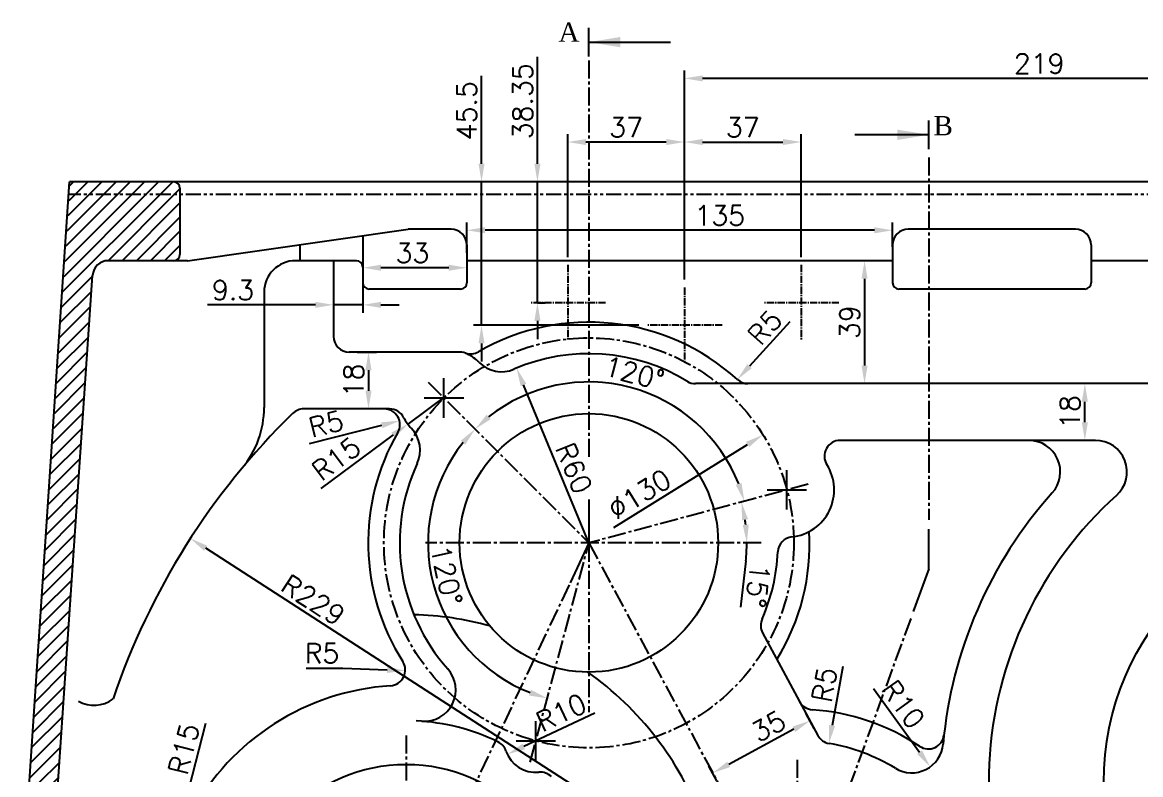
# Model space of a CAD drawing. Header units: millimetres. Extents: x -3508 to 12243, y -3609 to 4092.
# Drawn here: x 1257.8 to 1612.5, y -3402.6 to -3164 of the extents above; entities that cross this region are included whole.
import ezdxf

# ---------------------------------------------------------------- set-up
doc = ezdxf.new("R2010")
doc.units = ezdxf.units.MM
doc.header["$LTSCALE"] = 0.3
doc.header["$PDSIZE"] = -50
doc.linetypes.add('CENTER2', pattern=[28.575, 19.05, -3.175, 3.175, -3.175])
doc.linetypes.add('PHANTOM2', pattern=[31.75, 15.875, -3.175, 3.175, -3.175, 3.175, -3.175])
for name, color, linetype in [('center', 1, 'CENTER2'), ('CHAIN ...', 8, 'PHANTOM2'), ('hatch', 6, 'Continuous')]:
    doc.layers.add(name, color=color, linetype=linetype)
doc.styles.add('ROMANTIC', font='romantic.ttf')
doc.styles.add('rs', font='romans.shx')
doc.styles.get("Standard").update_dxf_attribs({"font": 'romans.shx', "width": 1.2})
doc.dimstyles.new('ISO-25', dxfattribs={"dimscale": 2.5, "dimtxt": 2.5, "dimasz": 2.5, "dimexe": 0.7, "dimexo": 0.625, "dimtad": 1, "dimdec": 3, "dimlfac": -1, "dimzin": 9, "dimdsep": 46, "dimtxsty": 'Standard', "dimcen": 2.5, "dimclrd": 1, "dimclre": 1, "dimclrt": 7, "dimazin": 0, "dimtfac": 0.65, "dimtdec": 3, "dimtmove": 0, "dimatfit": 3, "dimfxl": 0, "dimtolj": 1, "dimarcsym": 0})
doc.dimstyles.new('sarab', dxfattribs={"dimscale": 3, "dimtxt": 2.5, "dimasz": 2.3, "dimexe": 1, "dimexo": 1, "dimtad": 1, "dimdec": 3, "dimdsep": 46, "dimtxsty": 'rs', "dimcen": 0, "dimclrd": 1, "dimclre": 1, "dimclrt": 7, "dimadec": 3, "dimazin": 2, "dimtfac": 1, "dimtdec": 3, "dimtmove": 0, "dimatfit": 3, "dimfxl": 0, "dimarcsym": 0})
pattern_1 = [(45, (-2656.6855, -3283.8277), (-2.245064, 2.245064), [])]

# ---------------------------------------------------------------- blocks, each defined once
blk = doc.blocks.new('*D979')
at = {"color": 1, "lineweight": -2, "transparency": 16777216}
blk.add_line((1437.5, -3329.08), (1416.74, -3278.96), dxfattribs=at)
at = {"color": 1, "transparency": 16777216}
blk.add_solid([(1417.63, -3278.59), (1415.86, -3279.33), (1414.54, -3273.65)], dxfattribs=at)
at = {"layer": 'Defpoints', "color": 0, "transparency": 16777216}
for p in [(1414.54, -3273.65), (1437.5, -3329.08)]:
    blk.add_point(p, dxfattribs=at)
at = {"color": 7, "transparency": 16777216, "insert": (1432.77, -3305.41), "char_height": 6.25, "attachment_point": 5, "rotation": 292.495, "style": 'rs'}
blk.add_mtext('R60', dxfattribs=at)
blk = doc.blocks.new('*D983')
at = {"color": 1, "lineweight": -2, "transparency": 16777216}
for p, q in [((1594.8, -3290.83), (1594.8, -3284.33)), ((1595.68, -3296.58), (1592.3, -3296.58))]:
    blk.add_line(p, q, dxfattribs=at)
at = {"color": 1, "transparency": 16777216}
for points in [[(1593.84, -3284.33), (1595.76, -3284.33), (1594.8, -3278.58)], [(1593.84, -3290.83), (1595.76, -3290.83), (1594.8, -3296.58)]]:
    blk.add_solid(points, dxfattribs=at)
at = {"layer": 'Defpoints', "color": 0, "transparency": 16777216}
for p in [(1594.8, -3278.58), (1594.8, -3278.58), (1598.18, -3296.58)]:
    blk.add_point(p, dxfattribs=at)
at = {"color": 7, "transparency": 16777216, "insert": (1590.11, -3287.58), "char_height": 6.25, "attachment_point": 5, "rotation": 90, "style": 'rs'}
blk.add_mtext('18', dxfattribs=at)
blk = doc.blocks.new('*D984')
at = {"color": 1, "lineweight": -2, "transparency": 16777216}
for p, q in [((1398.8, -3237.08), (1398.8, -3227.44)), ((1533.8, -3235.18), (1533.8, -3227.44)), ((1528.05, -3229.94), (1404.55, -3229.94))]:
    blk.add_line(p, q, dxfattribs=at)
at = {"color": 1, "transparency": 16777216}
for points in [[(1404.55, -3228.98), (1404.55, -3230.9), (1398.8, -3229.94)], [(1528.05, -3228.98), (1528.05, -3230.9), (1533.8, -3229.94)]]:
    blk.add_solid(points, dxfattribs=at)
at = {"layer": 'Defpoints', "color": 0, "transparency": 16777216}
for p in [(1398.8, -3229.94), (1533.8, -3237.68), (1398.8, -3239.58)]:
    blk.add_point(p, dxfattribs=at)
at = {"color": 7, "transparency": 16777216, "insert": (1479.01, -3225.25), "char_height": 6.25, "attachment_point": 5, "style": 'rs'}
blk.add_mtext('135', dxfattribs=at)
blk = doc.blocks.new('*D985')
at = {"color": 1, "lineweight": -2, "transparency": 16777216}
for p, q in [((1365.8, -3244.08), (1365.8, -3244.33)), ((1393.05, -3241.83), (1371.55, -3241.83)), ((1398.8, -3242.08), (1398.8, -3244.33))]:
    blk.add_line(p, q, dxfattribs=at)
at = {"color": 1, "transparency": 16777216}
for points in [[(1371.55, -3240.87), (1371.55, -3242.79), (1365.8, -3241.83)], [(1393.05, -3240.87), (1393.05, -3242.79), (1398.8, -3241.83)]]:
    blk.add_solid(points, dxfattribs=at)
at = {"layer": 'Defpoints', "color": 0, "transparency": 16777216}
for p in [(1365.8, -3241.58), (1398.8, -3239.58), (1365.8, -3241.83)]:
    blk.add_point(p, dxfattribs=at)
at = {"color": 7, "transparency": 16777216, "insert": (1381.54, -3237.14), "char_height": 6.25, "attachment_point": 5, "style": 'rs'}
blk.add_mtext('33', dxfattribs=at)
blk = doc.blocks.new('*D986')
at = {"color": 1, "lineweight": -2, "transparency": 16777216}
for p, q in [((1531.3, -3239.58), (1522.42, -3239.58)), ((1524.92, -3245.33), (1524.92, -3272.83))]:
    blk.add_line(p, q, dxfattribs=at)
at = {"color": 1, "transparency": 16777216}
for points in [[(1523.97, -3245.33), (1525.88, -3245.33), (1524.92, -3239.58)], [(1523.97, -3272.83), (1525.88, -3272.83), (1524.92, -3278.58)]]:
    blk.add_solid(points, dxfattribs=at)
at = {"layer": 'Defpoints', "color": 0, "transparency": 16777216}
for p in [(1533.8, -3239.58), (1524.92, -3278.58), (1524.92, -3278.58)]:
    blk.add_point(p, dxfattribs=at)
at = {"color": 7, "transparency": 16777216, "insert": (1520.24, -3259.08), "char_height": 6.25, "attachment_point": 5, "rotation": 90, "style": 'rs'}
blk.add_mtext('39', dxfattribs=at)
blk = doc.blocks.new('*D987')
at = {"color": 1, "lineweight": -2, "transparency": 16777216}
for p, q in [((1356.5, -3242.08), (1356.5, -3256.1)), ((1365.8, -3244.08), (1365.8, -3256.1)), ((1350.75, -3253.6), (1316.53, -3253.6)), ((1365.8, -3253.6), (1356.5, -3253.6)), ((1371.55, -3253.6), (1377.3, -3253.6))]:
    blk.add_line(p, q, dxfattribs=at)
at = {"color": 1, "transparency": 16777216}
for points in [[(1350.75, -3252.64), (1350.75, -3254.56), (1356.5, -3253.6)], [(1371.55, -3252.64), (1371.55, -3254.56), (1365.8, -3253.6)]]:
    blk.add_solid(points, dxfattribs=at)
at = {"layer": 'Defpoints', "color": 0, "transparency": 16777216}
for p in [(1356.5, -3239.58), (1365.8, -3241.58), (1356.5, -3253.6)]:
    blk.add_point(p, dxfattribs=at)
at = {"color": 7, "transparency": 16777216, "insert": (1324.64, -3248.91), "char_height": 6.25, "attachment_point": 5, "style": 'rs'}
blk.add_mtext('9.3', dxfattribs=at)
blk = doc.blocks.new('*D988')
at = {"color": 1, "lineweight": -2, "transparency": 16777216}
for p, q in [((1364, -3268.58), (1370.1, -3268.58)), ((1367.6, -3274.33), (1367.6, -3280.83)), ((1371.79, -3286.58), (1365.1, -3286.58))]:
    blk.add_line(p, q, dxfattribs=at)
at = {"color": 1, "transparency": 16777216}
for points in [[(1366.64, -3274.33), (1368.56, -3274.33), (1367.6, -3268.58)], [(1366.64, -3280.83), (1368.56, -3280.83), (1367.6, -3286.58)]]:
    blk.add_solid(points, dxfattribs=at)
at = {"layer": 'Defpoints', "color": 0, "transparency": 16777216}
for p in [(1361.5, -3268.58), (1367.6, -3286.58), (1374.29, -3286.58)]:
    blk.add_point(p, dxfattribs=at)
at = {"color": 7, "transparency": 16777216, "insert": (1362.91, -3277.58), "char_height": 6.25, "attachment_point": 5, "rotation": 90, "style": 'rs'}
blk.add_mtext('18', dxfattribs=at)
blk = doc.blocks.new('*D995')
at = {"color": 1, "lineweight": -2, "transparency": 16777216}
for p, q in [((1308.57, -3414.99), (1315.98, -3386.28)), ((1303.38, -3435.08), (1307.13, -3420.56))]:
    blk.add_line(p, q, dxfattribs=at)
at = {"color": 1, "transparency": 16777216}
blk.add_solid([(1307.64, -3414.75), (1309.49, -3415.23), (1307.13, -3420.56)], dxfattribs=at)
at = {"layer": 'Defpoints', "color": 0, "transparency": 16777216}
for p in [(1307.13, -3420.56), (1303.38, -3435.08)]:
    blk.add_point(p, dxfattribs=at)
at = {"color": 7, "transparency": 16777216, "insert": (1309.04, -3394.4), "char_height": 6.25, "attachment_point": 5, "rotation": 75.5243, "style": 'rs'}
blk.add_mtext('R15', dxfattribs=at)
blk = doc.blocks.new('*D996')
at = {"color": 1, "lineweight": -2, "transparency": 16777216}
for p, q in [((1508.91, -3387.93), (1506.4, -3383.28)), ((1502.53, -3388.2), (1481.83, -3399.34)), ((1478.09, -3404.51), (1475.58, -3399.86))]:
    blk.add_line(p, q, dxfattribs=at)
at = {"color": 1, "transparency": 16777216}
for points in [[(1502.07, -3387.36), (1502.98, -3389.05), (1507.59, -3385.48)], [(1481.38, -3398.49), (1482.29, -3400.18), (1476.77, -3402.06)]]:
    blk.add_solid(points, dxfattribs=at)
at = {"layer": 'Defpoints', "color": 0, "transparency": 16777216}
for p in [(1510.09, -3390.13), (1476.77, -3402.06), (1479.27, -3406.72)]:
    blk.add_point(p, dxfattribs=at)
at = {"color": 7, "transparency": 16777216, "insert": (1494.46, -3387.22), "char_height": 6.25, "attachment_point": 5, "rotation": 28.2841, "style": 'rs'}
blk.add_mtext('35', dxfattribs=at)
blk = doc.blocks.new('*D997')
at = {"color": 1, "lineweight": -2, "transparency": 16777216}
for start, end in [(90, 118.2841), (65.8898, 77.9449), (130.3391, 142.3942)]:
    blk.add_arc((1503.55, -3451.83), 27.38, start, end, dxfattribs=at)
at = {"color": 1, "transparency": 16777216}
for points in [[(1509.17, -3426.01), (1509.37, -3424.1), (1503.55, -3424.45)], [(1485.29, -3430.17), (1486.37, -3431.76), (1490.58, -3427.72)]]:
    blk.add_solid(points, dxfattribs=at)
at = {"layer": 'Defpoints', "color": 0, "transparency": 16777216}
for p in [(1437.5, -3329.08), (1503.55, -3397.85), (1494.7, -3425.92), (1503.55, -3451.83), (1503.55, -3585.2)]:
    blk.add_point(p, dxfattribs=at)
at = {"color": 7, "transparency": 16777216, "insert": (1495.84, -3420.71), "char_height": 6.25, "attachment_point": 5, "rotation": 13.9119, "style": 'rs'}
blk.add_mtext('28%%D', dxfattribs=at)
blk = doc.blocks.new('*D998')
at = {"color": 1, "lineweight": -2, "transparency": 16777216}
for p, q in [((1467.8, -3245.58), (1467.8, -3179.27)), ((1681.05, -3181.77), (1473.55, -3181.77))]:
    blk.add_line(p, q, dxfattribs=at)
at = {"color": 1, "transparency": 16777216}
for points in [[(1473.55, -3180.82), (1473.55, -3182.73), (1467.8, -3181.77)], [(1681.05, -3180.82), (1681.05, -3182.73), (1686.8, -3181.77)]]:
    blk.add_solid(points, dxfattribs=at)
at = {"layer": 'Defpoints', "color": 0, "transparency": 16777216}
for p in [(1467.8, -3181.77), (1686.8, -3181.77), (1467.8, -3248.08)]:
    blk.add_point(p, dxfattribs=at)
at = {"color": 7, "transparency": 16777216, "insert": (1580.32, -3177.09), "char_height": 6.25, "attachment_point": 5, "style": 'rs'}
blk.add_mtext('219', dxfattribs=at)
blk = doc.blocks.new('*D999')
at = {"color": 1, "lineweight": -2, "transparency": 16777216}
for p, q in [((1467.8, -3212.08), (1467.8, -3199.45)), ((1473.55, -3201.95), (1499.05, -3201.95)), ((1504.8, -3238.43), (1504.8, -3199.45))]:
    blk.add_line(p, q, dxfattribs=at)
at = {"color": 1, "transparency": 16777216}
for points in [[(1473.55, -3200.99), (1473.55, -3202.91), (1467.8, -3201.95)], [(1499.05, -3200.99), (1499.05, -3202.91), (1504.8, -3201.95)]]:
    blk.add_solid(points, dxfattribs=at)
at = {"layer": 'Defpoints', "color": 0, "transparency": 16777216}
for p in [(1504.8, -3201.95), (1467.8, -3214.58), (1504.8, -3240.93)]:
    blk.add_point(p, dxfattribs=at)
at = {"color": 7, "transparency": 16777216, "insert": (1486.3, -3197.26), "char_height": 6.25, "attachment_point": 5, "style": 'rs'}
blk.add_mtext('37', dxfattribs=at)
blk = doc.blocks.new('*D1000')
at = {"color": 1, "lineweight": -2, "transparency": 16777216}
for p, q in [((1430.8, -3238.43), (1430.8, -3199.45)), ((1462.05, -3201.95), (1436.55, -3201.95)), ((1467.8, -3212.08), (1467.8, -3199.45))]:
    blk.add_line(p, q, dxfattribs=at)
at = {"color": 1, "transparency": 16777216}
for points in [[(1436.55, -3200.99), (1436.55, -3202.91), (1430.8, -3201.95)], [(1462.05, -3200.99), (1462.05, -3202.91), (1467.8, -3201.95)]]:
    blk.add_solid(points, dxfattribs=at)
at = {"layer": 'Defpoints', "color": 0, "transparency": 16777216}
for p in [(1430.8, -3201.95), (1467.8, -3214.58), (1430.8, -3240.93)]:
    blk.add_point(p, dxfattribs=at)
at = {"color": 7, "transparency": 16777216, "insert": (1449.3, -3197.26), "char_height": 6.25, "attachment_point": 5, "style": 'rs'}
blk.add_mtext('37', dxfattribs=at)
blk = doc.blocks.new('*D1001')
at = {"color": 1, "lineweight": -2, "transparency": 16777216}
for p, q in [((1421.18, -3208.83), (1421.18, -3174.96)), ((1428.3, -3214.58), (1418.68, -3214.58)), ((1421.18, -3252.93), (1421.18, -3214.58)), ((1421.3, -3252.93), (1423.68, -3252.93)), ((1421.18, -3258.68), (1421.18, -3264.43))]:
    blk.add_line(p, q, dxfattribs=at)
at = {"color": 1, "transparency": 16777216}
for points in [[(1420.22, -3208.83), (1422.14, -3208.83), (1421.18, -3214.58)], [(1420.22, -3258.68), (1422.14, -3258.68), (1421.18, -3252.93)]]:
    blk.add_solid(points, dxfattribs=at)
at = {"layer": 'Defpoints', "color": 0, "transparency": 16777216}
for p in [(1430.8, -3214.58), (1418.8, -3252.93), (1421.18, -3252.93)]:
    blk.add_point(p, dxfattribs=at)
at = {"color": 7, "transparency": 16777216, "insert": (1416.49, -3189.02), "char_height": 6.25, "attachment_point": 5, "rotation": 90, "style": 'rs'}
blk.add_mtext('38.35', dxfattribs=at)
blk = doc.blocks.new('*D1002')
at = {"color": 1, "lineweight": -2, "transparency": 16777216}
for p, q in [((1403.44, -3208.83), (1403.44, -3180.91)), ((1428.3, -3214.58), (1400.94, -3214.58)), ((1403.44, -3260.08), (1403.44, -3214.58)), ((1453.3, -3260.08), (1400.94, -3260.08)), ((1403.44, -3265.83), (1403.44, -3271.58))]:
    blk.add_line(p, q, dxfattribs=at)
at = {"color": 1, "transparency": 16777216}
for points in [[(1402.48, -3208.83), (1404.4, -3208.83), (1403.44, -3214.58)], [(1402.48, -3265.83), (1404.4, -3265.83), (1403.44, -3260.08)]]:
    blk.add_solid(points, dxfattribs=at)
at = {"layer": 'Defpoints', "color": 0, "transparency": 16777216}
for p in [(1430.8, -3214.58), (1403.44, -3260.08), (1455.8, -3260.08)]:
    blk.add_point(p, dxfattribs=at)
at = {"color": 7, "transparency": 16777216, "insert": (1398.75, -3192), "char_height": 6.25, "attachment_point": 5, "rotation": 90, "style": 'rs'}
blk.add_mtext('45.5', dxfattribs=at)
blk = doc.blocks.new('*D1003')
at = {"color": 1, "lineweight": -2, "transparency": 16777216}
for p, q in [((1392.1, -3282.48), (1380.05, -3291.42)), ((1375.44, -3294.85), (1352.49, -3311.88))]:
    blk.add_line(p, q, dxfattribs=at)
at = {"color": 1, "transparency": 16777216}
blk.add_solid([(1374.87, -3294.08), (1376.01, -3295.62), (1380.05, -3291.42)], dxfattribs=at)
at = {"layer": 'Defpoints', "color": 0, "transparency": 16777216}
for p in [(1392.1, -3282.48), (1380.05, -3291.42)]:
    blk.add_point(p, dxfattribs=at)
at = {"color": 7, "transparency": 16777216, "insert": (1357.41, -3302.39), "char_height": 6.25, "attachment_point": 5, "rotation": 36.5808, "style": 'rs'}
blk.add_mtext('R15', dxfattribs=at)
blk = doc.blocks.new('*D1006')
at = {"color": 1, "lineweight": -2, "transparency": 16777216}
blk.add_line((1445.43, -3324.16), (1487.84, -3297.84), dxfattribs=at)
at = {"color": 1, "transparency": 16777216}
blk.add_solid([(1487.34, -3297.03), (1488.35, -3298.66), (1492.73, -3294.81)], dxfattribs=at)
at = {"layer": 'Defpoints', "color": 0, "transparency": 16777216}
for p in [(1492.73, -3294.81), (1382.27, -3363.35)]:
    blk.add_point(p, dxfattribs=at)
at = {"color": 7, "transparency": 16777216, "insert": (1453.52, -3313.63), "char_height": 6.25, "attachment_point": 5, "rotation": 31.8192, "style": 'rs'}
blk.add_mtext('∅130', dxfattribs=at)
blk = doc.blocks.new('*D1007')
at = {"color": 1, "lineweight": -2, "transparency": 16777216}
blk.add_line((1503.55, -3451.83), (1315.96, -3330.8), dxfattribs=at)
at = {"color": 1, "transparency": 16777216}
blk.add_solid([(1316.48, -3329.99), (1315.44, -3331.6), (1311.13, -3327.68)], dxfattribs=at)
at = {"layer": 'Defpoints', "color": 0, "transparency": 16777216}
for p in [(1311.13, -3327.68), (1503.55, -3451.83)]:
    blk.add_point(p, dxfattribs=at)
at = {"color": 7, "transparency": 16777216, "insert": (1350.05, -3347.21), "char_height": 6.25, "attachment_point": 5, "rotation": 327.1692, "style": 'rs'}
blk.add_mtext('R229', dxfattribs=at)
blk = doc.blocks.new('*D1008')
at = {"color": 1, "lineweight": -2, "transparency": 16777216}
blk.add_line((1501.22, -3258.97), (1488.45, -3273.03), dxfattribs=at)
at = {"color": 1, "transparency": 16777216}
blk.add_solid([(1487.74, -3272.38), (1489.16, -3273.67), (1484.58, -3277.28)], dxfattribs=at)
at = {"layer": 'Defpoints', "color": 0, "transparency": 16777216}
for p in [(1487.94, -3273.58), (1484.58, -3277.28)]:
    blk.add_point(p, dxfattribs=at)
at = {"color": 7, "transparency": 16777216, "insert": (1493.3, -3260.72), "char_height": 6.25, "attachment_point": 5, "rotation": 47.7314, "style": 'rs'}
blk.add_mtext('R5', dxfattribs=at)
blk = doc.blocks.new('*D1009')
at = {"color": 1, "lineweight": -2, "transparency": 16777216}
blk.add_line((1348.85, -3297.55), (1371.82, -3291.77), dxfattribs=at)
at = {"color": 1, "transparency": 16777216}
blk.add_solid([(1371.59, -3290.84), (1372.05, -3292.7), (1377.4, -3290.36)], dxfattribs=at)
at = {"layer": 'Defpoints', "color": 0, "transparency": 16777216}
for p in [(1377.4, -3290.36), (1372.55, -3291.58)]:
    blk.add_point(p, dxfattribs=at)
at = {"color": 7, "transparency": 16777216, "insert": (1354.13, -3291.38), "char_height": 6.25, "attachment_point": 5, "rotation": 14.1237, "style": 'rs'}
blk.add_mtext('R5', dxfattribs=at)
blk = doc.blocks.new('*D1010')
at = {"color": 1, "lineweight": -2, "transparency": 16777216}
blk.add_line((1518, -3368.33), (1514.63, -3387.02), dxfattribs=at)
at = {"color": 1, "transparency": 16777216}
blk.add_solid([(1513.69, -3386.85), (1515.57, -3387.19), (1513.61, -3392.68)], dxfattribs=at)
at = {"layer": 'Defpoints', "color": 0, "transparency": 16777216}
for p in [(1514.5, -3387.76), (1513.61, -3392.68)]:
    blk.add_point(p, dxfattribs=at)
at = {"color": 7, "transparency": 16777216, "insert": (1512.21, -3374.02), "char_height": 6.25, "attachment_point": 5, "rotation": 79.7717, "style": 'rs'}
blk.add_mtext('R5', dxfattribs=at)
blk = doc.blocks.new('*D1011')
at = {"color": 1, "lineweight": -2, "transparency": 16777216}
blk.add_line((1527.75, -3375.23), (1542.37, -3395.44), dxfattribs=at)
at = {"color": 1, "transparency": 16777216}
blk.add_solid([(1543.15, -3394.88), (1541.59, -3396), (1545.74, -3400.1)], dxfattribs=at)
at = {"layer": 'Defpoints', "color": 0, "transparency": 16777216}
for p in [(1539.88, -3392), (1545.74, -3400.1)]:
    blk.add_point(p, dxfattribs=at)
at = {"color": 7, "transparency": 16777216, "insert": (1537.17, -3380.26), "char_height": 6.25, "attachment_point": 5, "rotation": 305.8794, "style": 'rs'}
blk.add_mtext('R10', dxfattribs=at)
blk = doc.blocks.new('*D972')
at = {"color": 1, "lineweight": -2, "transparency": 16777216}
blk.add_line((1439.4, -3383.05), (1416.83, -3393.68), dxfattribs=at)
at = {"color": 1, "transparency": 16777216}
blk.add_solid([(1416.42, -3392.81), (1417.24, -3394.55), (1411.63, -3396.13)], dxfattribs=at)
at = {"layer": 'Defpoints', "color": 0, "transparency": 16777216}
for p in [(1420.68, -3391.87), (1411.63, -3396.13)]:
    blk.add_point(p, dxfattribs=at)
at = {"color": 7, "transparency": 16777216, "insert": (1428.72, -3382.9), "char_height": 6.25, "attachment_point": 5, "rotation": 25.2068, "style": 'rs'}
blk.add_mtext('R10', dxfattribs=at)
blk = doc.blocks.new('*D1018')
at = {"color": 1, "lineweight": -2, "transparency": 16777216}
blk.add_arc((1437.5, -3329.08), 51.04, 141.4587, 248.5413, dxfattribs=at)
at = {"color": 1, "transparency": 16777216}
for points in [[(1396.87, -3296.65), (1398.3, -3297.92), (1401.41, -3293)], [(1419.13, -3375.67), (1418.53, -3377.49), (1424.29, -3378.38)]]:
    blk.add_solid(points, dxfattribs=at)
at = {"layer": 'Defpoints', "color": 0, "transparency": 16777216}
for p in [(1386.57, -3278.16), (1437.5, -3329.08), (1437.5, -3329.08), (1395.69, -3358.36), (1418.86, -3398.65)]:
    blk.add_point(p, dxfattribs=at)
at = {"color": 7, "transparency": 16777216, "insert": (1392.31, -3339.37), "char_height": 6.25, "attachment_point": 5, "rotation": 282.8193, "style": 'rs'}
blk.add_mtext('120°', dxfattribs=at)
blk = doc.blocks.new('*D1019')
at = {"color": 1, "lineweight": -2, "transparency": 16777216}
blk.add_arc((1437.5, -3329.08), 51.04, 21.4587, 128.5413, dxfattribs=at)
at = {"color": 1, "transparency": 16777216}
for points in [[(1406.34, -3289.88), (1405.06, -3288.45), (1401.41, -3293)], [(1485.91, -3310.11), (1484.09, -3310.71), (1486.8, -3315.87)]]:
    blk.add_solid(points, dxfattribs=at)
at = {"layer": 'Defpoints', "color": 0, "transparency": 16777216}
for p in [(1386.57, -3278.16), (1466.77, -3287.28), (1507.07, -3310.44), (1437.5, -3329.08), (1437.5, -3329.08)]:
    blk.add_point(p, dxfattribs=at)
at = {"color": 7, "transparency": 16777216, "insert": (1451.92, -3275.26), "char_height": 6.25, "attachment_point": 5, "rotation": 345, "style": 'rs'}
blk.add_mtext('120°', dxfattribs=at)
blk = doc.blocks.new('*D1020')
at = {"color": 1, "lineweight": -2, "transparency": 16777216}
blk.add_line((1487.25, -3334.82), (1485.56, -3349.46), dxfattribs=at)
for start, end in [(6.5822, 8.4178), (353.4178, 0)]:
    blk.add_arc((1437.5, -3329.08), 50.08, start, end, dxfattribs=at)
at = {"color": 1, "transparency": 16777216}
for points in [[(1486.1, -3321.95), (1487.98, -3321.56), (1485.87, -3316.12)], [(1488.21, -3323.29), (1486.29, -3323.4), (1487.58, -3329.08)]]:
    blk.add_solid(points, dxfattribs=at)
at = {"layer": 'Defpoints', "color": 0, "transparency": 16777216}
for p in [(1507.07, -3310.44), (1486.82, -3320.39), (1385.65, -3329.08), (1437.5, -3329.08), (1492.11, -3329.08)]:
    blk.add_point(p, dxfattribs=at)
at = {"color": 7, "transparency": 16777216, "insert": (1491.06, -3342.68), "char_height": 6.25, "attachment_point": 5, "rotation": 263.4178, "style": 'rs'}
blk.add_mtext('15°', dxfattribs=at)
blk = doc.blocks.new('*D1025')
at = {"color": 1, "lineweight": -2, "transparency": 16777216}
for p, q in [((1347.79, -3368.78), (1359.47, -3368.78)), ((1359.47, -3368.78), (1373.51, -3369.37))]:
    blk.add_line(p, q, dxfattribs=at)
at = {"color": 1, "transparency": 16777216}
blk.add_solid([(1373.55, -3368.41), (1373.47, -3370.33), (1379.25, -3369.61)], dxfattribs=at)
at = {"layer": 'Defpoints', "color": 0, "transparency": 16777216}
for p in [(1374.26, -3369.4), (1379.25, -3369.61)]:
    blk.add_point(p, dxfattribs=at)
at = {"color": 7, "transparency": 16777216, "insert": (1352.85, -3364.09), "char_height": 6.25, "attachment_point": 5, "style": 'rs'}
blk.add_mtext('R5', dxfattribs=at)
blk = doc.blocks.new('_DatumFilled')
at = {"color": 0, "linetype": 'ByBlock'}
blk.add_solid([(0, 0.577), (-1, 0), (0, -0.577)], dxfattribs=at)

msp = doc.modelspace()

# ---------------------------------------------------------------- hatches: boundary and pattern name
at = {"layer": 'hatch'}
h = msp.add_hatch(dxfattribs=at)
h.set_pattern_fill('ANSI31', color=2, style=0)
h.set_pattern_definition(pattern_1)
h.paths.add_polyline_path([(1272.799, -3214.583), (1272.5317, -3218.583), (1307.799, -3218.583), (1307.799, -3216.583, 0.41421356), (1305.799, -3214.583)])
h = msp.add_hatch(dxfattribs=at)
h.set_pattern_fill('ANSI31', color=2, style=0)
h.set_pattern_definition(pattern_1)
h.paths.add_polyline_path([(1307.799, -3218.583), (1272.799, -3218.583), (1260.1079, -3405.083), (1269.1287, -3405.083), (1280.0736, -3244.2435, -0.39445035), (1285.0621, -3239.583), (1305.799, -3239.583, 0.41421356), (1307.799, -3237.583)])

# ---------------------------------------------------------------- linework, layer by layer
at = {"color": 2}
for p, q in [((1437.499, -3174.778), (1437.499, -3165.7612)), ((1437.499, -3172.878), (1437.499, -3165.878)), ((1545.3152, -3204.1651), (1545.3152, -3195.1482)), ((1257.8206, -3438.6974), (1272.799, -3214.583)), ((1837.799, -3214.583), (1272.799, -3214.583)), ((1307.799, -3216.583), (1307.799, -3237.583)), ((1310.2196, -3239.583), (1380.2196, -3229.583)), ((1393.799, -3229.583), (1380.2196, -3229.583)), ((1591.799, -3229.583), (1538.799, -3229.583)), ((1345.799, -3234.5002), (1345.799, -3239.583)), ((1365.799, -3231.6431), (1365.799, -3246.583)), ((1365.799, -3231.6431), (1365.799, -3246.583)), ((1365.799, -3231.6431), (1365.799, -3246.583)), ((1398.799, -3234.583), (1398.799, -3246.583)), ((1533.799, -3234.583), (1533.799, -3246.583)), ((1596.799, -3234.583), (1596.799, -3246.583)), ((1310.2196, -3239.583), (1285.0621, -3239.583)), ((1363.799, -3239.583), (1344.499, -3239.583)), ((1356.499, -3239.583), (1356.499, -3263.583)), ((1533.799, -3239.583), (1398.799, -3239.583)), ((1616.799, -3239.583), (1596.799, -3239.583)), ((1266.8097, -3439.1612), (1280.0736, -3244.2435)), ((1396.799, -3248.583), (1367.799, -3248.583)), ((1594.799, -3248.583), (1535.799, -3248.583)), ((1334.499, -3249.583), (1334.499, -3286.1221)), ((1396.6586, -3268.583), (1361.499, -3268.583)), ((1391.5371, -3289.3711), (1391.5371, -3276.8711)), ((1623.799, -3278.583), (1471.3332, -3278.583)), ((1385.2871, -3283.1211), (1397.7871, -3283.1211)), ((1374.2892, -3286.583), (1347.0372, -3286.583)), ((1598.1762, -3296.583), (1517.1959, -3296.583)), ((1500.2842, -3318.5098), (1500.2842, -3306.0098)), ((1494.0342, -3312.2598), (1506.5342, -3312.2598)), ((1437.499, -3315.2943), (1437.499, -3329.083)), ((1545.3152, -3337.2858), (1545.3152, -3324.7005)), ((1437.499, -3329.083), (1431.5287, -3341.7293)), ((1545.3152, -3337.2858), (1540.3716, -3350.844)), ((1492.5976, -3357.6163), (1510.0931, -3390.1307)), ((1420.6758, -3398.1182), (1420.6758, -3385.6182)), ((1414.4258, -3391.8682), (1426.9258, -3391.8682))]:
    msp.add_line(p, q, dxfattribs=at)
for centre, radius in [((1437.499, -3329.083), 41), ((1686.799, -3405.083), 86), ((1379.549, -3451.833), 52.5)]:
    msp.add_circle(centre, radius, dxfattribs=at)
for centre, radius, start, end in [((1305.799, -3216.583), 2, 0, 90), ((1393.799, -3234.583), 5, 0, 90), ((1538.799, -3234.583), 5, 90, 180), ((1591.799, -3234.583), 5, 0, 90), ((1305.799, -3237.583), 2, 270, 0), ((1285.0621, -3244.583), 5, 90, 176.107091), ((1344.499, -3249.583), 10, 90, 180), ((1363.799, -3241.583), 2, 0, 90), ((1367.799, -3246.583), 2, 180, 270), ((1396.799, -3246.583), 2, 270, 0), ((1535.799, -3246.583), 2, 180, 270), ((1594.799, -3246.583), 2, 270, 0), ((1437.499, -3329.083), 70, 47.731416, 120.024954), ((1361.499, -3263.583), 5, 180, 270), ((1396.6586, -3273.583), 5, 62.873247, 90), ((1399.9707, -3264.1474), 5, 250.657703, 300.024954), ((1392.099, -3282.483), 15, 44.997421, 62.873247), ((1437.499, -3329.083), 60, 58.632496, 113.329724), ((1409.7775, -3264.8061), 10, 224.997421, 293.329724), ((1471.3332, -3273.583), 5, 238.632496, 270), ((1487.9445, -3273.583), 5, 227.731416, 270), ((1304.499, -3286.1221), 30, 320.22232, 0), ((1347.0372, -3291.583), 5, 90, 134.323863), ((1372.5471, -3291.583), 5, 330, 90), ((1374.2892, -3291.583), 5, 27.064934, 90), ((1503.549, -3451.833), 229, 134.323863, 161.341117), ((1392.099, -3282.483), 15, 207.064934, 223.507991), ((1437.499, -3329.083), 70, 150, 212.520035), ((1373.967, -3299.6944), 10, 335.175688, 43.507991), ((1517.1959, -3301.583), 5, 90, 212.265149), ((1577.0083, -3306.583), 10, 318.102767, 90), ((1598.1762, -3306.583), 10, 311.978469, 90), ((1598.1762, -3306.583), 10, 311.978469, 90), ((1437.499, -3329.083), 60, 155.175688, 221.742089), ((1500.2842, -3312.2598), 15, 276.150117, 32.265149), ((1686.799, -3405.083), 137.5, 138.102767, 174.911138), ((1686.799, -3405.083), 122.5, 131.978469, 222.497715), ((1437.499, -3329.4185), 70, 328.434433, 3.232677), ((1502.4269, -3332.1447), 5, 96.150117, 177.300234), ((1437.499, -3329.083), 60, 336.263925, 357.300234), ((1379.549, -3451.833), 100, 20.29764, 20.29764), ((1379.549, -3451.833), 100, 74.619339, 88.600394), ((1497.0006, -3355.2471), 5, 156.263925, 208.284052), ((1374.2587, -3369.4026), 5, 273.672123, 32.520035), ((1385.2686, -3375.6875), 10, 265.704385, 41.742089), ((1379.549, -3451.833), 100, 20.29764, 54.836879), ((1379.549, -3451.833), 77.6, 93.672123, 151.547266), ((1280.5676, -3370.5631), 10.0148, 240.235847, 306.932557), ((1508.7114, -3377.0109), 5, 208.284052, 266.0531), ((1503.549, -3451.833), 70, 56.301477, 86.0531), ((1379.549, -3451.833), 66.36, 63.972529, 87.269291), ((1514.4961, -3387.7615), 5, 208.284052, 260.30418), ((1545.1607, -3389.4354), 5, 236.301477, 353.695755), ((1406.4739, -3396.6959), 5, 18.774727, 63.972529), ((1503.549, -3451.833), 60, 58.733465, 80.30418), ((1539.8804, -3391.9997), 10, 238.733465, 354.911138), ((1420.6758, -3391.8682), 10, 198.774727, 275.672229), ((1422.1583, -3406.7947), 5, 46.587409, 95.672229)]:
    msp.add_arc(centre, radius, start, end, dxfattribs=at)
at = {"layer": 'center', "color": 2}
for p, q in [((1437.499, -3176.1139), (1437.499, -3302.1335)), ((1545.3152, -3206.8281), (1545.3152, -3321.7797)), ((1386.5712, -3278.1552), (1437.499, -3329.083)), ((1507.0677, -3310.4421), (1437.499, -3329.083)), ((1492.1084, -3329.083), (1385.6453, -3329.083)), ((1418.8581, -3398.6517), (1437.499, -3329.083)), ((1437.499, -3329.083), (1503.549, -3451.833)), ((1437.499, -3329.4185), (1437.499, -3382.7576)), ((1431.2074, -3342.41), (1384.6898, -3440.9437)), ((1539.5663, -3353.0526), (1507.8045, -3440.162)), ((1379.549, -3390.152), (1379.549, -3451.833)), ((1503.549, -3397.8542), (1503.549, -3585.2043))]:
    msp.add_line(p, q, dxfattribs=at)
at = {"layer": 'center', "color": 2, "ltscale": 0.4}
for p, q in [((1430.799, -3240.933), (1430.799, -3264.933)), ((1504.799, -3240.933), (1504.799, -3264.933)), ((1467.799, -3248.083), (1467.799, -3272.083)), ((1442.799, -3252.933), (1418.799, -3252.933)), ((1516.799, -3252.933), (1492.799, -3252.933)), ((1479.799, -3260.083), (1455.799, -3260.083))]:
    msp.add_line(p, q, dxfattribs=at)
at = {"layer": 'center', "color": 2}
msp.add_circle((1437.499, -3329.083), 65, dxfattribs=at)
at = {"layer": 'CHAIN ...', "color": 2}
msp.add_line((1838.3118, -3218.583), (1272.5317, -3218.583), dxfattribs=at)

# ---------------------------------------------------------------- texts
at = {"color": 2, "style": 'ROMANTIC'}
for s, p in [('A', (1427.8452, -3170.1536)), ('B', (1546.793, -3199.8118))]:
    msp.add_text(s, height=6.1, dxfattribs=at).set_placement(p)

# ---------------------------------------------------------------- dimensions: what is measured, and where the dimension line sits
at = {"color": 2}
for base, p1, p2, picture, middle in [((1467.799, -3181.7742), (1686.799, -3181.7742), (1467.799, -3248.083), '*D998', (1580.3243, -3181.7742)), ((1398.799, -3229.9408), (1533.799, -3237.6819), (1398.799, -3239.583), '*D984', (1479.0123, -3229.9408)), ((1365.799, -3241.8305), (1398.799, -3239.583), (1365.799, -3241.583), '*D985', (1381.5434, -3241.8305)), ((1356.499, -3253.6001), (1365.799, -3241.583), (1356.499, -3239.583), '*D987', (1324.642, -3253.6001))]:
    dim = msp.add_linear_dim(base=base, p1=p1, p2=p2, dimstyle='sarab', override={"dimscale": 2.5, "dimdec": 2, "dimadec": 2, "dimtdec": 2, "dimatfit": 0}, dxfattribs=at)
    dim.commit()
    dim.dimension.update_dxf_attribs({"geometry": picture, "text_midpoint": middle, "dimtype": 160})
for base, p1, p2, angle, picture, middle, dimtype in [((1421.1789, -3252.933), (1430.799, -3214.583), (1418.799, -3252.933), 90, '*D1001', (1421.1789, -3189.0205), 160), ((1403.4412, -3260.083), (1430.799, -3214.583), (1455.799, -3260.083), 90, '*D1002', (1403.4412, -3191.9967), 160), ((1476.7681, -3402.0624), (1510.0931, -3390.1307), (1479.2718, -3406.7152), 208.284052, '*D996', (1496.6783, -3391.349), 161)]:
    dim = msp.add_linear_dim(base=base, p1=p1, p2=p2, angle=angle, dimstyle='sarab', override={"dimscale": 2.5, "dimdec": 2, "dimadec": 2, "dimtdec": 2, "dimatfit": 0}, dxfattribs=at)
    dim.commit()
    dim.dimension.update_dxf_attribs({"geometry": picture, "text_midpoint": middle, "dimtype": dimtype})
for base, p2, picture, middle in [((1430.799, -3201.9473), (1430.799, -3240.933), '*D1000', (1449.299, -3197.2598)), ((1504.799, -3201.9473), (1504.799, -3240.933), '*D999', (1486.299, -3197.2598))]:
    dim = msp.add_linear_dim(base=base, p1=(1467.799, -3214.583), p2=p2, dimstyle='sarab', override={"dimscale": 2.5, "dimdec": 2, "dimadec": 2, "dimtdec": 2, "dimatfit": 0}, dxfattribs=at)
    dim.commit()
    dim.dimension.update_dxf_attribs({"geometry": picture, "text_midpoint": middle})
for base, p1, p2, picture, middle in [((1524.924, -3278.583), (1533.799, -3239.583), (1524.924, -3278.583), '*D986', (1520.2365, -3259.083)), ((1367.6014, -3286.583), (1361.499, -3268.583), (1374.2892, -3286.583), '*D988', (1362.9139, -3277.583)), ((1594.799, -3278.583), (1598.1762, -3296.583), (1594.799, -3278.583), '*D983', (1590.1115, -3287.583))]:
    dim = msp.add_linear_dim(base=base, p1=p1, p2=p2, angle=90, dimstyle='sarab', override={"dimscale": 2.5, "dimdec": 2, "dimadec": 2, "dimtdec": 2, "dimatfit": 0}, dxfattribs=at)
    dim.commit()
    dim.dimension.update_dxf_attribs({"geometry": picture, "text_midpoint": middle})
for center, mpoint, override, picture, middle in [((1487.9445, -3273.583), (1484.5815, -3277.283), {"dimscale": 2.5, "dimdec": 2, "dimadec": 2, "dimtdec": 2}, '*D1008', (1496.7705, -3263.8727)), ((1437.499, -3329.083), (1414.5428, -3273.6482), {"dimscale": 2.5, "dimdec": 2, "dimadec": 2, "dimtdec": 2, "dimatfit": 0}, '*D979', (1428.4399, -3307.2071)), ((1392.099, -3282.483), (1380.0537, -3291.4223), {"dimscale": 2.5, "dimdec": 2, "dimadec": 2, "dimtdec": 2, "dimatfit": 0}, '*D1003', (1360.2017, -3306.1554)), ((1372.5471, -3291.583), (1377.396, -3290.3629), {"dimscale": 2.5, "dimdec": 2, "dimadec": 2, "dimtdec": 2, "dimtmove": 1}, '*D1009', (1355.274, -3295.9293)), ((1503.549, -3451.833), (1311.1259, -3327.6784), {"dimscale": 2.5, "dimdec": 2, "dimadec": 2, "dimtdec": 2, "dimatfit": 0}, '*D1007', (1347.5039, -3351.1501)), ((1374.2587, -3369.4026), (1379.2543, -3369.614), {"dimscale": 2.5, "dimtoh": 1, "dimdec": 2, "dimcen": 2.5, "dimadec": 1, "dimtdec": 2, "dimtmove": 1, "dimldrblk": 'DatumFilled'}, '*D1025', (1359.4695, -3368.7767)), ((1514.4961, -3387.7615), (1513.6083, -3392.682), {"dimscale": 2.5, "dimdec": 2, "dimadec": 2, "dimtdec": 2, "dimtmove": 1}, '*D1010', (1516.8262, -3374.848)), ((1539.8804, -3391.9997), (1545.7412, -3400.1022), {"dimscale": 2.5, "dimdec": 2, "dimadec": 2, "dimtdec": 2}, '*D1011', (1533.3759, -3383.0073)), ((1420.6758, -3391.8682), (1411.628, -3396.127), {"dimscale": 2.5, "dimdec": 2, "dimcen": 2.5, "dimadec": 2, "dimtdec": 2}, '*D972', (1430.7172, -3387.1416)), ((1303.379, -3435.083), (1307.1285, -3420.5592), {"dimscale": 2.5, "dimdec": 2, "dimadec": 2, "dimtdec": 2, "dimatfit": 0}, '*D995', (1313.5786, -3395.575))]:
    dim = msp.add_radius_dim(center=center, mpoint=mpoint, dimstyle='sarab', override=override, dxfattribs=at)
    dim.commit()
    dim.dimension.update_dxf_attribs({"geometry": picture, "text_midpoint": middle, "dimtype": 164})
for base, line1, line2, picture, middle in [((1466.7721, -3287.2766), ((1386.5712, -3278.1552), (1437.499, -3329.083)), ((1507.0677, -3310.4421), (1437.499, -3329.083)), '*D1019', (1451.9213, -3275.2581)), ((1486.8175, -3320.3868), ((1507.0677, -3310.4421), (1437.499, -3329.083)), ((1492.1084, -3329.083), (1385.6453, -3329.083)), '*D1020', (1491.0605, -3342.6784))]:
    dim = msp.add_angular_dim_2l(base=base, line1=line1, line2=line2, dimstyle='sarab', override={"dimscale": 2.5, "dimdec": 2, "dimcen": 2.5, "dimadec": 2, "dimtdec": 2}, dxfattribs=at)
    dim.commit()
    dim.dimension.update_dxf_attribs({"geometry": picture, "text_midpoint": middle})
dim = msp.add_angular_dim_2l(base=(1395.6926, -3358.3561), line1=((1418.8581, -3398.6517), (1437.499, -3329.083)), line2=((1386.5712, -3278.1552), (1437.499, -3329.083)), dimstyle='sarab', override={"dimscale": 2.5, "dimdec": 2, "dimcen": 2.5, "dimadec": 2, "dimtdec": 2}, dxfattribs=at)
dim.commit()
dim.dimension.update_dxf_attribs({"geometry": '*D1018', "text_midpoint": (1387.735, -3340.4068), "dimtype": 162})
dim = msp.add_diameter_dim_2p(p1=(1382.2674, -3363.3536), p2=(1492.7306, -3294.8124), dimstyle='sarab', override={"dimscale": 2.5, "dimdec": 2, "dimadec": 2, "dimtdec": 2}, dxfattribs=at)
dim.commit()
dim.dimension.update_dxf_attribs({"geometry": '*D1006', "text_midpoint": (1455.9905, -3317.6092), "dimtype": 163})
dim = msp.add_angular_dim_2l(base=(1494.7003, -3425.9231), line1=((1503.549, -3397.8542), (1503.549, -3585.2043)), line2=((1437.499, -3329.083), (1503.549, -3451.833)), text='28%%D', dimstyle='sarab', override={"dimscale": 2.5, "dimdec": 2, "dimadec": 2, "dimtdec": 2, "dimatfit": 0}, dxfattribs=at)
dim.commit()
dim.dimension.update_dxf_attribs({"geometry": '*D997', "text_midpoint": (1496.9662, -3425.2569), "dimtype": 162})

# ---------------------------------------------------------------- leaders
for points in [[(1437.499, -3170.2696), (1463.3915, -3170.2696)], [(1545.3152, -3199.6567), (1521.8092, -3199.6567)]]:
    msp.add_leader(points, dimstyle='ISO-25', override={"dimscale": 2, "dimasz": 5}, dxfattribs=at)

doc.saveas('drawing.dxf')
